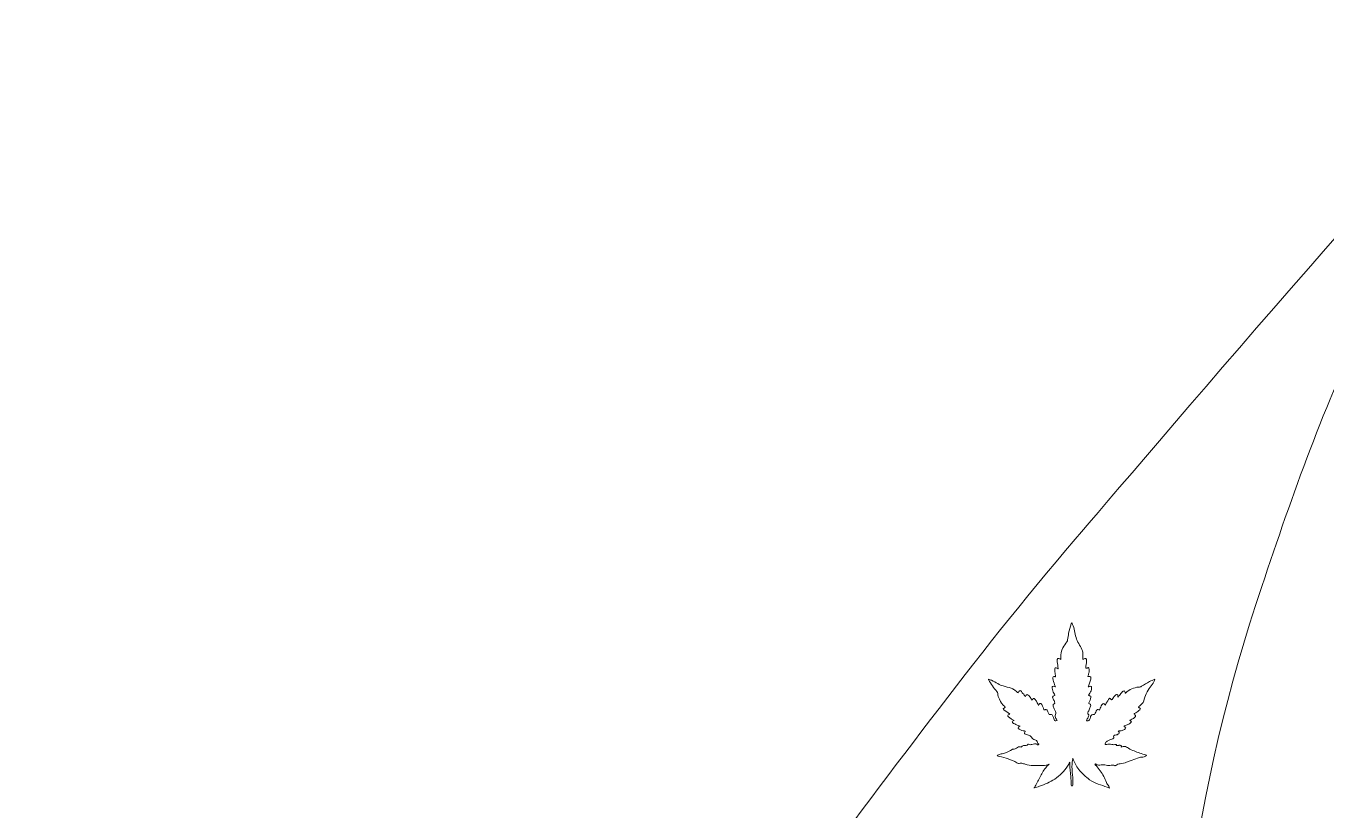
# Model space of a CAD drawing. Extents: x 435 to 1530, y -1168 to -753.
# Drawn here: x 435.3 to 591.6, y -847.3 to -753 of the extents above; entities that cross this region are included whole.
import ezdxf

# ---------------------------------------------------------------- set-up
doc = ezdxf.new("R2010")
doc.units = 0
doc.header["$MEASUREMENT"] = 0
doc.layers.add('katman 1', color=7, linetype='Continuous')

# ---------------------------------------------------------------- blocks, each defined once
blk = doc.blocks.new('block 2')
at = {"layer": 'katman 1', "lineweight": 0}
for points, knots in [([(1521.39, -755.33), (1431.56, -780.59), (1338.11, -803.65), (1249.27, -829.24), (1249.27, -829.24), (1108.79, -867.43), (1108.79, -867.43), (1108.79, -867.43), (828, -943.64), (828, -943.64), (767.65, -959.94), (664.51, -997.1), (609.73, -954.09), (568.27, -921.44), (567.62, -868.62), (583.8, -820.33), (587.51, -809.21), (591.36, -798.36), (596.46, -787.97), (596.46, -787.97), (611.61, -758.02), (611.61, -758.02), (606.84, -761.25), (568.37, -806.5), (561.39, -814.63), (548.89, -829.24), (538.78, -843.35), (527.48, -858.15), (486.34, -912.09), (435.3, -1017.03), (480.93, -1082.88), (539.99, -1168.1), (671.32, -1122.98), (755.78, -1087.26), (755.78, -1087.26), (1013.68, -976.16), (1013.68, -976.16), (1071.21, -951.78), (1127.85, -927.66), (1185.46, -902.27), (1214.29, -889.6), (1242.2, -878.04), (1271.06, -865.41), (1327.01, -840.89), (1387.53, -814.52), (1443.37, -791.27), (1450.98, -788.12), (1525.21, -755.43), (1530.03, -754.33), (1527.61, -752.99), (1524.6, -754.42), (1521.39, -755.33)], [0, 0, 0, 0, 1, 1, 1, 2, 2, 2, 3, 3, 3, 4, 4, 4, 5, 5, 5, 6, 6, 6, 7, 7, 7, 8, 8, 8, 9, 9, 9, 10, 10, 10, 11, 11, 11, 12, 12, 12, 13, 13, 13, 14, 14, 14, 15, 15, 15, 16, 16, 16, 17, 17, 17, 17]), ([(551.33, -831.6), (551.59, -831.71), (551.83, -831.84), (552.07, -832), (552.27, -832.13), (552.49, -832.21), (552.72, -832.27), (553.04, -832.36), (553.36, -832.45), (553.68, -832.54), (553.83, -832.58), (553.95, -832.66), (554.07, -832.76), (554.2, -832.86), (554.34, -832.94), (554.46, -833.06), (554.51, -833.1), (554.53, -833.1), (554.56, -833.04), (554.6, -832.97), (554.63, -832.91), (554.69, -832.87), (554.75, -832.82), (554.8, -832.82), (554.86, -832.88), (554.9, -832.92), (554.93, -832.98), (554.96, -833.03), (554.99, -833.1), (555.04, -833.15), (555.1, -833.19), (555.18, -833.23), (555.22, -833.3), (555.26, -833.37), (555.31, -833.43), (555.35, -833.49), (555.39, -833.55), (555.42, -833.49), (555.45, -833.44), (555.49, -833.39), (555.56, -833.3), (555.64, -833.29), (555.73, -833.37), (555.8, -833.43), (555.86, -833.5), (555.92, -833.57), (556.01, -833.7), (556.1, -833.83), (556.19, -833.97), (556.22, -833.93), (556.25, -833.89), (556.27, -833.86), (556.37, -833.75), (556.43, -833.74), (556.52, -833.85), (556.62, -833.96), (556.69, -834.09), (556.76, -834.22), (556.83, -834.35), (556.9, -834.48), (556.98, -834.61), (557, -834.56), (557.02, -834.51), (557.06, -834.46), (557.13, -834.36), (557.22, -834.35), (557.31, -834.45), (557.39, -834.54), (557.44, -834.66), (557.49, -834.77), (557.54, -834.88), (557.58, -834.98), (557.6, -835.09), (557.62, -835.16), (557.65, -835.18), (557.72, -835.15), (557.76, -835.14), (557.79, -835.12), (557.82, -835.11), (557.88, -835.08), (557.92, -835.09), (557.96, -835.13), (558, -835.17), (558.03, -835.23), (558.05, -835.28), (558.1, -835.4), (558.18, -835.51), (558.21, -835.64), (558.22, -835.69), (558.26, -835.72), (558.32, -835.72), (558.36, -835.72), (558.4, -835.71), (558.44, -835.7), (558.5, -835.67), (558.56, -835.69), (558.6, -835.74), (558.69, -835.83), (558.73, -835.94), (558.77, -836.06), (558.8, -836.14), (558.82, -836.23), (558.84, -836.31), (558.9, -836.5), (559.02, -836.49), (559.18, -836.43), (559.2, -836.42), (559.19, -836.4), (559.18, -836.39), (559.14, -836.32), (559.1, -836.24), (559.06, -836.17), (559.02, -836.1), (558.99, -836.03), (558.96, -835.95), (558.95, -835.91), (558.95, -835.87), (558.98, -835.82), (559.06, -835.66), (559.06, -835.5), (558.99, -835.33), (558.95, -835.23), (558.89, -835.13), (558.84, -835.03), (558.77, -834.89), (558.75, -834.74), (558.72, -834.6), (558.71, -834.51), (558.74, -834.46), (558.83, -834.42), (558.85, -834.41), (558.88, -834.41), (558.9, -834.4), (558.94, -834.38), (558.96, -834.35), (558.94, -834.31), (558.91, -834.25), (558.89, -834.18), (558.88, -834.11), (558.87, -834.04), (558.82, -833.99), (558.78, -833.93), (558.74, -833.87), (558.69, -833.81), (558.67, -833.74), (558.63, -833.65), (558.65, -833.58), (558.73, -833.52), (558.78, -833.48), (558.84, -833.46), (558.9, -833.44), (558.94, -833.43), (558.94, -833.41), (558.93, -833.37), (558.9, -833.29), (558.86, -833.22), (558.82, -833.15), (558.71, -832.97), (558.63, -832.77), (558.6, -832.56), (558.6, -832.51), (558.59, -832.45), (558.61, -832.4), (558.63, -832.33), (558.67, -832.3), (558.75, -832.31), (558.83, -832.32), (558.89, -832.37), (558.97, -832.38), (558.97, -832.38), (558.98, -832.38), (558.99, -832.38), (558.96, -832.29), (558.93, -832.19), (558.9, -832.1), (558.83, -831.87), (558.74, -831.64), (558.69, -831.4), (558.67, -831.35), (558.67, -831.3), (558.68, -831.25), (558.69, -831.17), (558.73, -831.14), (558.81, -831.14), (558.85, -831.14), (558.88, -831.14), (558.91, -831.16), (558.95, -831.17), (558.98, -831.18), (559.02, -831.19), (559, -831.08), (558.99, -830.98), (558.98, -830.87), (558.96, -830.67), (558.92, -830.47), (558.92, -830.26), (558.91, -830.25), (558.91, -830.23), (558.92, -830.22), (558.93, -830.12), (558.99, -830.08), (559.09, -830.1), (559.15, -830.11), (559.2, -830.14), (559.26, -830.16), (559.28, -830.17), (559.28, -830.19), (559.29, -830.21), (559.3, -830.22), (559.31, -830.23), (559.33, -830.23), (559.35, -830.22), (559.35, -830.21), (559.34, -830.19), (559.29, -829.93), (559.25, -829.66), (559.22, -829.39), (559.21, -829.3), (559.2, -829.2), (559.21, -829.11), (559.23, -828.99), (559.3, -828.94), (559.41, -828.97), (559.49, -828.99), (559.56, -829.04), (559.63, -829.08), (559.63, -829.01), (559.63, -828.94), (559.63, -828.88), (559.6, -828.46), (559.72, -828.07), (559.91, -827.69), (560.04, -827.44), (560.18, -827.2), (560.37, -826.98), (560.43, -826.91), (560.45, -826.82), (560.45, -826.73), (560.48, -826.46), (560.54, -826.19), (560.59, -825.93), (560.66, -825.55), (560.76, -825.18), (560.9, -824.83), (560.92, -824.78), (560.94, -824.73), (560.96, -824.67), (561.04, -824.81), (561.09, -824.94), (561.14, -825.07), (561.23, -825.33), (561.29, -825.59), (561.34, -825.86), (561.44, -826.39), (561.61, -826.91), (561.91, -827.37), (562.04, -827.59), (562.17, -827.82), (562.24, -828.07), (562.28, -828.19), (562.3, -828.32), (562.3, -828.45), (562.3, -828.66), (562.3, -828.87), (562.3, -829.08), (562.33, -829.09), (562.34, -829.07), (562.35, -829.06), (562.41, -829.02), (562.47, -828.99), (562.54, -828.97), (562.65, -828.94), (562.71, -828.98), (562.73, -829.09), (562.75, -829.16), (562.74, -829.23), (562.74, -829.31), (562.71, -829.56), (562.68, -829.82), (562.65, -830.08), (562.64, -830.16), (562.66, -830.18), (562.74, -830.15), (562.79, -830.14), (562.83, -830.11), (562.87, -830.09), (562.94, -830.05), (562.97, -830.06), (563, -830.14), (563.07, -830.33), (563.05, -830.53), (563.01, -830.73), (562.98, -830.86), (562.94, -830.99), (562.91, -831.12), (562.9, -831.15), (562.9, -831.16), (562.94, -831.16), (563, -831.16), (563.06, -831.15), (563.12, -831.16), (563.23, -831.17), (563.28, -831.22), (563.27, -831.34), (563.25, -831.51), (563.2, -831.68), (563.14, -831.84), (563.09, -831.99), (563.04, -832.14), (562.99, -832.29), (562.98, -832.32), (562.96, -832.35), (562.95, -832.39), (562.99, -832.39), (563.04, -832.38), (563.08, -832.36), (563.12, -832.34), (563.16, -832.32), (563.21, -832.31), (563.28, -832.3), (563.32, -832.33), (563.33, -832.4), (563.36, -832.5), (563.34, -832.61), (563.32, -832.71), (563.27, -832.91), (563.18, -833.09), (563.06, -833.26), (563.04, -833.29), (563.02, -833.32), (563, -833.35), (562.98, -833.4), (562.99, -833.42), (563.04, -833.44), (563.07, -833.45), (563.11, -833.45), (563.15, -833.46), (563.26, -833.47), (563.3, -833.52), (563.27, -833.64), (563.2, -833.86), (563.12, -834.08), (563.03, -834.3), (562.99, -834.38), (563, -834.38), (563.08, -834.41), (563.22, -834.46), (563.27, -834.55), (563.22, -834.7), (563.17, -834.85), (563.12, -834.99), (563.06, -835.14), (563.03, -835.21), (562.98, -835.28), (562.94, -835.35), (562.88, -835.44), (562.85, -835.53), (562.91, -835.63), (562.93, -835.66), (562.95, -835.69), (562.98, -835.71), (563.02, -835.74), (563.02, -835.77), (563.01, -835.81), (562.96, -835.95), (562.89, -836.1), (562.83, -836.24), (562.8, -836.31), (562.77, -836.38), (562.74, -836.45), (562.73, -836.47), (562.73, -836.48), (562.76, -836.48), (562.81, -836.48), (562.86, -836.48), (562.92, -836.47), (563.01, -836.46), (563.07, -836.41), (563.11, -836.33), (563.15, -836.23), (563.17, -836.13), (563.2, -836.03), (563.21, -836), (563.22, -835.96), (563.23, -835.93), (563.3, -835.75), (563.44, -835.67), (563.64, -835.7), (563.71, -835.71), (563.73, -835.7), (563.75, -835.63), (563.77, -835.56), (563.8, -835.49), (563.85, -835.43), (563.89, -835.39), (563.9, -835.33), (563.91, -835.28), (563.98, -835.09), (564.06, -835.06), (564.24, -835.15), (564.31, -835.19), (564.32, -835.18), (564.35, -835.09), (564.4, -834.9), (564.47, -834.71), (564.59, -834.53), (564.62, -834.49), (564.66, -834.44), (564.71, -834.41), (564.76, -834.37), (564.82, -834.38), (564.87, -834.42), (564.92, -834.47), (564.95, -834.53), (564.98, -834.6), (565.01, -834.55), (565.03, -834.51), (565.05, -834.46), (565.13, -834.32), (565.2, -834.17), (565.31, -834.05), (565.34, -834.01), (565.35, -833.96), (565.37, -833.92), (565.39, -833.88), (565.41, -833.83), (565.44, -833.8), (565.48, -833.75), (565.52, -833.75), (565.57, -833.78), (565.62, -833.81), (565.66, -833.86), (565.69, -833.91), (565.73, -833.96), (565.75, -833.96), (565.8, -833.91), (565.85, -833.84), (565.91, -833.76), (565.97, -833.68), (566.05, -833.57), (566.13, -833.47), (566.23, -833.38), (566.26, -833.35), (566.29, -833.32), (566.33, -833.3), (566.4, -833.27), (566.45, -833.29), (566.48, -833.36), (566.51, -833.43), (566.51, -833.5), (566.51, -833.57), (566.51, -833.58), (566.51, -833.59), (566.51, -833.61), (566.57, -833.54), (566.62, -833.48), (566.68, -833.42), (566.81, -833.26), (566.93, -833.11), (567.07, -832.96), (567.1, -832.94), (567.13, -832.91), (567.16, -832.89), (567.26, -832.82), (567.33, -832.85), (567.36, -832.96), (567.38, -833.03), (567.38, -833.09), (567.38, -833.16), (567.42, -833.15), (567.44, -833.12), (567.47, -833.1), (567.89, -832.67), (568.41, -832.47), (569, -832.41), (569.06, -832.41), (569.12, -832.4), (569.18, -832.4), (569.25, -832.39), (569.3, -832.35), (569.36, -832.32), (569.67, -832.12), (569.98, -831.93), (570.31, -831.76), (570.52, -831.65), (570.73, -831.55), (570.96, -831.48), (570.92, -831.58), (570.88, -831.68), (570.83, -831.78), (570.71, -832), (570.56, -832.21), (570.4, -832.41), (570.02, -832.91), (569.77, -833.47), (569.62, -834.08), (569.59, -834.21), (569.52, -834.3), (569.43, -834.39), (569.3, -834.51), (569.18, -834.64), (569.03, -834.76), (568.97, -834.8), (568.98, -834.85), (569.05, -834.89), (569.08, -834.91), (569.12, -834.93), (569.16, -834.94), (569.23, -834.97), (569.24, -835), (569.2, -835.06), (569.16, -835.13), (569.1, -835.18), (569.04, -835.24), (568.88, -835.38), (568.7, -835.5), (568.51, -835.59), (568.49, -835.61), (568.47, -835.62), (568.44, -835.63), (568.48, -835.67), (568.52, -835.7), (568.56, -835.74), (568.66, -835.84), (568.66, -835.93), (568.56, -836.03), (568.44, -836.14), (568.3, -836.21), (568.17, -836.28), (568.1, -836.32), (568.03, -836.35), (567.96, -836.38), (567.92, -836.4), (567.93, -836.42), (567.95, -836.44), (567.99, -836.47), (568.03, -836.49), (568.08, -836.51), (568.16, -836.54), (568.17, -836.56), (568.11, -836.63), (568.01, -836.77), (567.86, -836.86), (567.7, -836.92), (567.57, -836.97), (567.43, -837.02), (567.3, -837.07), (567.28, -837.08), (567.25, -837.08), (567.25, -837.11), (567.24, -837.14), (567.26, -837.16), (567.29, -837.17), (567.32, -837.19), (567.36, -837.2), (567.4, -837.22), (567.47, -837.25), (567.48, -837.29), (567.43, -837.35), (567.35, -837.46), (567.25, -837.54), (567.12, -837.59), (566.98, -837.65), (566.84, -837.67), (566.69, -837.68), (566.64, -837.68), (566.6, -837.69), (566.54, -837.69), (566.58, -837.74), (566.62, -837.77), (566.65, -837.82), (566.69, -837.9), (566.69, -837.96), (566.61, -838.02), (566.48, -838.1), (566.35, -838.18), (566.19, -838.18), (566.01, -838.19), (565.96, -838.28), (566.02, -838.45), (566.04, -838.5), (566.03, -838.52), (565.99, -838.55), (565.86, -838.65), (565.7, -838.7), (565.55, -838.75), (565.43, -838.79), (565.32, -838.84), (565.21, -838.91), (565.1, -838.99), (565.02, -839.09), (564.97, -839.22), (564.95, -839.26), (564.96, -839.27), (564.99, -839.29), (565.05, -839.31), (565.11, -839.32), (565.16, -839.3), (565.37, -839.22), (565.58, -839.26), (565.78, -839.31), (565.95, -839.34), (566.11, -839.36), (566.27, -839.29), (566.28, -839.29), (566.29, -839.29), (566.3, -839.3), (566.35, -839.35), (566.35, -839.38), (566.31, -839.43), (566.41, -839.43), (566.51, -839.44), (566.61, -839.41), (566.64, -839.39), (566.67, -839.39), (566.7, -839.38), (566.76, -839.37), (566.82, -839.37), (566.87, -839.42), (566.93, -839.48), (566.94, -839.53), (566.91, -839.61), (566.94, -839.61), (566.98, -839.61), (567.01, -839.59), (567.19, -839.51), (567.36, -839.53), (567.54, -839.62), (567.62, -839.66), (567.7, -839.71), (567.78, -839.76), (567.99, -839.9), (568.23, -839.99), (568.46, -840.08), (568.91, -840.27), (569.37, -840.43), (569.83, -840.56), (569.88, -840.58), (569.89, -840.59), (569.95, -840.64), (569.86, -840.7), (569.77, -840.75), (569.66, -840.78), (569.56, -840.81), (569.45, -840.82), (569.34, -840.83), (569.18, -840.83), (569.02, -840.87), (568.87, -840.94), (568.58, -841.07), (568.29, -841.19), (567.98, -841.28), (567.83, -841.31), (567.7, -841.38), (567.56, -841.44), (567.31, -841.55), (567.05, -841.6), (566.79, -841.63), (566.59, -841.65), (566.41, -841.7), (566.26, -841.84), (566.22, -841.87), (566.18, -841.88), (566.12, -841.85), (565.99, -841.76), (565.84, -841.77), (565.69, -841.79), (565.59, -841.81), (565.48, -841.84), (565.38, -841.85), (565.29, -841.85), (565.2, -841.84), (565.11, -841.81), (564.9, -841.75), (564.69, -841.7), (564.48, -841.76), (564.26, -841.82), (564.07, -841.78), (563.89, -841.66), (563.85, -841.63), (563.81, -841.62), (563.77, -841.66), (563.71, -841.72), (563.72, -841.77), (563.8, -841.8), (563.83, -841.81), (563.86, -841.82), (563.89, -841.85), (564.24, -842.25), (564.55, -842.67), (564.81, -843.14), (564.94, -843.38), (565.05, -843.62), (565.13, -843.88), (565.16, -843.96), (565.21, -844.04), (565.27, -844.11), (565.33, -844.18), (565.39, -844.24), (565.43, -844.32), (565.47, -844.39), (565.49, -844.46), (565.49, -844.54), (565.4, -844.51), (565.31, -844.47), (565.22, -844.44), (564.87, -844.3), (564.5, -844.19), (564.14, -844.06), (563.78, -843.92), (563.43, -843.77), (563.11, -843.54), (562.63, -843.17), (562.18, -842.78), (561.8, -842.3), (561.49, -841.91), (561.26, -841.49), (561.11, -841.01), (561.11, -841), (561.1, -840.99), (561.1, -840.97), (561.07, -841.11), (561.05, -841.24), (561.03, -841.38), (560.98, -841.78), (560.98, -842.19), (561.01, -842.6), (561.03, -842.79), (561.06, -842.99), (561.08, -843.19), (561.11, -843.52), (561.11, -843.85), (561.1, -844.18), (561.1, -844.27), (561.06, -844.3), (560.98, -844.29), (560.93, -844.29), (560.9, -844.26), (560.9, -844.21), (560.89, -844.19), (560.89, -844.16), (560.89, -844.13), (560.9, -843.81), (560.88, -843.48), (560.84, -843.16), (560.79, -842.66), (560.72, -842.15), (560.72, -841.64), (560.72, -841.57), (560.72, -841.5), (560.72, -841.44), (560.64, -841.6), (560.55, -841.75), (560.46, -841.91), (560.06, -842.54), (559.54, -843.05), (558.92, -843.46), (558.35, -843.83), (557.74, -844.1), (557.1, -844.32), (556.89, -844.4), (556.68, -844.46), (556.47, -844.53), (556.46, -844.53), (556.46, -844.53), (556.44, -844.54), (556.46, -844.51), (556.47, -844.49), (556.48, -844.47), (556.71, -844.08), (556.9, -843.68), (557.11, -843.28), (557.32, -842.86), (557.54, -842.46), (557.83, -842.1), (557.95, -841.95), (558.08, -841.81), (558.23, -841.67), (558.16, -841.7), (558.11, -841.72), (558.05, -841.74), (557.81, -841.82), (557.57, -841.83), (557.32, -841.82), (556.99, -841.81), (556.67, -841.81), (556.35, -841.83), (556.01, -841.85), (555.68, -841.81), (555.37, -841.68), (555.24, -841.63), (555.1, -841.59), (554.96, -841.57), (554.89, -841.56), (554.83, -841.56), (554.77, -841.57), (554.62, -841.6), (554.48, -841.58), (554.35, -841.5), (553.7, -841.12), (552.98, -840.92), (552.25, -840.74), (552.17, -840.71), (552.08, -840.7), (551.99, -840.68), (552.09, -840.56), (552.21, -840.5), (552.35, -840.47), (552.52, -840.43), (552.7, -840.41), (552.88, -840.35), (553.21, -840.25), (553.52, -840.1), (553.81, -839.91), (553.83, -839.89), (553.85, -839.88), (553.88, -839.89), (553.99, -839.91), (554.09, -839.88), (554.18, -839.83), (554.28, -839.77), (554.36, -839.72), (554.45, -839.66), (554.6, -839.57), (554.75, -839.53), (554.91, -839.61), (554.93, -839.61), (554.94, -839.61), (554.94, -839.59), (555, -839.46), (555.11, -839.43), (555.24, -839.42), (555.32, -839.42), (555.4, -839.43), (555.47, -839.42), (555.56, -839.41), (555.63, -839.38), (555.69, -839.31), (555.71, -839.27), (555.74, -839.26), (555.78, -839.28), (555.91, -839.35), (556.04, -839.34), (556.17, -839.31), (556.27, -839.29), (556.37, -839.25), (556.48, -839.24), (556.61, -839.22), (556.73, -839.25), (556.84, -839.34), (556.86, -839.36), (556.89, -839.38), (556.93, -839.36), (556.97, -839.34), (556.99, -839.29), (557, -839.25), (557.01, -839.23), (556.99, -839.24), (556.99, -839.23), (556.91, -839.21), (556.87, -839.15), (556.84, -839.07), (556.82, -839.03), (556.81, -838.98), (556.79, -838.93), (556.76, -838.85), (556.71, -838.81), (556.63, -838.78), (556.55, -838.76), (556.47, -838.73), (556.39, -838.7), (556.31, -838.67), (556.25, -838.62), (556.2, -838.56), (556.14, -838.48), (556.08, -838.41), (556.03, -838.33), (555.99, -838.27), (555.94, -838.24), (555.88, -838.22), (555.72, -838.18), (555.58, -838.12), (555.42, -838.08), (555.27, -838.04), (555.24, -837.96), (555.32, -837.82), (555.33, -837.81), (555.34, -837.79), (555.35, -837.78), (555.39, -837.71), (555.37, -837.68), (555.29, -837.68), (555.06, -837.68), (554.84, -837.6), (554.65, -837.48), (554.61, -837.45), (554.57, -837.42), (554.54, -837.39), (554.49, -837.33), (554.49, -837.27), (554.56, -837.22), (554.61, -837.17), (554.69, -837.15), (554.76, -837.12), (554.68, -837.09), (554.61, -837.06), (554.54, -837.03), (554.35, -836.95), (554.16, -836.87), (553.98, -836.77), (553.93, -836.74), (553.87, -836.71), (553.83, -836.66), (553.78, -836.6), (553.79, -836.55), (553.85, -836.5), (553.91, -836.47), (553.97, -836.45), (554.04, -836.43), (553.94, -836.36), (553.84, -836.3), (553.74, -836.25), (553.62, -836.18), (553.5, -836.1), (553.4, -836.02), (553.36, -835.99), (553.32, -835.96), (553.29, -835.92), (553.25, -835.86), (553.26, -835.8), (553.32, -835.76), (553.38, -835.71), (553.46, -835.7), (553.54, -835.67), (553.53, -835.65), (553.51, -835.65), (553.49, -835.64), (553.25, -835.49), (553.03, -835.31), (552.8, -835.15), (552.78, -835.14), (552.77, -835.12), (552.75, -835.1), (552.72, -835.06), (552.72, -835.02), (552.76, -834.97), (552.8, -834.94), (552.85, -834.91), (552.9, -834.89), (552.97, -834.85), (552.98, -834.82), (552.91, -834.76), (552.63, -834.52), (552.41, -834.22), (552.26, -833.88), (552.16, -833.65), (552.1, -833.41), (552.07, -833.17), (552.06, -833.09), (552.02, -833.02), (551.96, -832.96), (551.59, -832.52), (551.25, -832.05), (550.99, -831.53), (550.98, -831.52), (550.97, -831.5), (550.96, -831.48), (551.09, -831.51), (551.21, -831.55), (551.33, -831.6)], [0, 0, 0, 0, 1, 1, 1, 2, 2, 2, 3, 3, 3, 4, 4, 4, 5, 5, 5, 6, 6, 6, 7, 7, 7, 8, 8, 8, 9, 9, 9, 10, 10, 10, 11, 11, 11, 12, 12, 12, 13, 13, 13, 14, 14, 14, 15, 15, 15, 16, 16, 16, 17, 17, 17, 18, 18, 18, 19, 19, 19, 20, 20, 20, 21, 21, 21, 22, 22, 22, 23, 23, 23, 24, 24, 24, 25, 25, 25, 26, 26, 26, 27, 27, 27, 28, 28, 28, 29, 29, 29, 30, 30, 30, 31, 31, 31, 32, 32, 32, 33, 33, 33, 34, 34, 34, 35, 35, 35, 36, 36, 36, 37, 37, 37, 38, 38, 38, 39, 39, 39, 40, 40, 40, 41, 41, 41, 42, 42, 42, 43, 43, 43, 44, 44, 44, 45, 45, 45, 46, 46, 46, 47, 47, 47, 48, 48, 48, 49, 49, 49, 50, 50, 50, 51, 51, 51, 52, 52, 52, 53, 53, 53, 54, 54, 54, 55, 55, 55, 56, 56, 56, 57, 57, 57, 58, 58, 58, 59, 59, 59, 60, 60, 60, 61, 61, 61, 62, 62, 62, 63, 63, 63, 64, 64, 64, 65, 65, 65, 66, 66, 66, 67, 67, 67, 68, 68, 68, 69, 69, 69, 70, 70, 70, 71, 71, 71, 72, 72, 72, 73, 73, 73, 74, 74, 74, 75, 75, 75, 76, 76, 76, 77, 77, 77, 78, 78, 78, 79, 79, 79, 80, 80, 80, 81, 81, 81, 82, 82, 82, 83, 83, 83, 84, 84, 84, 85, 85, 85, 86, 86, 86, 87, 87, 87, 88, 88, 88, 89, 89, 89, 90, 90, 90, 91, 91, 91, 92, 92, 92, 93, 93, 93, 94, 94, 94, 95, 95, 95, 96, 96, 96, 97, 97, 97, 98, 98, 98, 99, 99, 99, 100, 100, 100, 101, 101, 101, 102, 102, 102, 103, 103, 103, 104, 104, 104, 105, 105, 105, 106, 106, 106, 107, 107, 107, 108, 108, 108, 109, 109, 109, 110, 110, 110, 111, 111, 111, 112, 112, 112, 113, 113, 113, 114, 114, 114, 115, 115, 115, 116, 116, 116, 117, 117, 117, 118, 118, 118, 119, 119, 119, 120, 120, 120, 121, 121, 121, 122, 122, 122, 123, 123, 123, 124, 124, 124, 125, 125, 125, 126, 126, 126, 127, 127, 127, 128, 128, 128, 129, 129, 129, 130, 130, 130, 131, 131, 131, 132, 132, 132, 133, 133, 133, 134, 134, 134, 135, 135, 135, 136, 136, 136, 137, 137, 137, 138, 138, 138, 139, 139, 139, 140, 140, 140, 141, 141, 141, 142, 142, 142, 143, 143, 143, 144, 144, 144, 145, 145, 145, 146, 146, 146, 147, 147, 147, 148, 148, 148, 149, 149, 149, 150, 150, 150, 151, 151, 151, 152, 152, 152, 153, 153, 153, 154, 154, 154, 155, 155, 155, 156, 156, 156, 157, 157, 157, 158, 158, 158, 159, 159, 159, 160, 160, 160, 161, 161, 161, 162, 162, 162, 163, 163, 163, 164, 164, 164, 165, 165, 165, 166, 166, 166, 167, 167, 167, 168, 168, 168, 169, 169, 169, 170, 170, 170, 171, 171, 171, 172, 172, 172, 173, 173, 173, 174, 174, 174, 175, 175, 175, 176, 176, 176, 177, 177, 177, 178, 178, 178, 179, 179, 179, 180, 180, 180, 181, 181, 181, 182, 182, 182, 183, 183, 183, 184, 184, 184, 185, 185, 185, 186, 186, 186, 187, 187, 187, 188, 188, 188, 189, 189, 189, 190, 190, 190, 191, 191, 191, 192, 192, 192, 193, 193, 193, 194, 194, 194, 195, 195, 195, 196, 196, 196, 197, 197, 197, 198, 198, 198, 199, 199, 199, 200, 200, 200, 201, 201, 201, 202, 202, 202, 203, 203, 203, 204, 204, 204, 205, 205, 205, 206, 206, 206, 207, 207, 207, 208, 208, 208, 209, 209, 209, 210, 210, 210, 211, 211, 211, 212, 212, 212, 213, 213, 213, 214, 214, 214, 215, 215, 215, 216, 216, 216, 217, 217, 217, 218, 218, 218, 219, 219, 219, 220, 220, 220, 221, 221, 221, 222, 222, 222, 223, 223, 223, 224, 224, 224, 225, 225, 225, 226, 226, 226, 227, 227, 227, 228, 228, 228, 229, 229, 229, 230, 230, 230, 231, 231, 231, 232, 232, 232, 233, 233, 233, 234, 234, 234, 235, 235, 235, 236, 236, 236, 237, 237, 237, 238, 238, 238, 239, 239, 239, 240, 240, 240, 241, 241, 241, 242, 242, 242, 243, 243, 243, 244, 244, 244, 245, 245, 245, 246, 246, 246, 247, 247, 247, 248, 248, 248, 249, 249, 249, 250, 250, 250, 251, 251, 251, 252, 252, 252, 253, 253, 253, 254, 254, 254, 255, 255, 255, 256, 256, 256, 257, 257, 257, 258, 258, 258, 259, 259, 259, 260, 260, 260, 261, 261, 261, 262, 262, 262, 263, 263, 263, 264, 264, 264, 265, 265, 265, 266, 266, 266, 267, 267, 267, 268, 268, 268, 269, 269, 269, 270, 270, 270, 271, 271, 271, 272, 272, 272, 273, 273, 273, 274, 274, 274, 275, 275, 275, 276, 276, 276, 277, 277, 277, 278, 278, 278, 279, 279, 279, 280, 280, 280, 281, 281, 281, 282, 282, 282, 283, 283, 283, 284, 284, 284, 285, 285, 285, 286, 286, 286, 287, 287, 287, 288, 288, 288, 289, 289, 289, 290, 290, 290, 291, 291, 291, 292, 292, 292, 293, 293, 293, 294, 294, 294, 295, 295, 295, 296, 296, 296, 297, 297, 297, 298, 298, 298, 299, 299, 299, 300, 300, 300, 301, 301, 301, 302, 302, 302, 303, 303, 303, 304, 304, 304, 305, 305, 305, 306, 306, 306, 307, 307, 307, 308, 308, 308, 309, 309, 309, 310, 310, 310, 311, 311, 311, 312, 312, 312, 313, 313, 313, 314, 314, 314, 315, 315, 315, 316, 316, 316, 317, 317, 317, 318, 318, 318, 319, 319, 319, 320, 320, 320, 321, 321, 321, 322, 322, 322, 323, 323, 323, 323])]:
    blk.add_open_spline(points, degree=3, knots=knots, dxfattribs=at)

msp = doc.modelspace()

# ---------------------------------------------------------------- block references
at = {"layer": 'katman 1'}
msp.add_blockref('block 2', (0, 0), dxfattribs=at)

doc.saveas('drawing.dxf')
